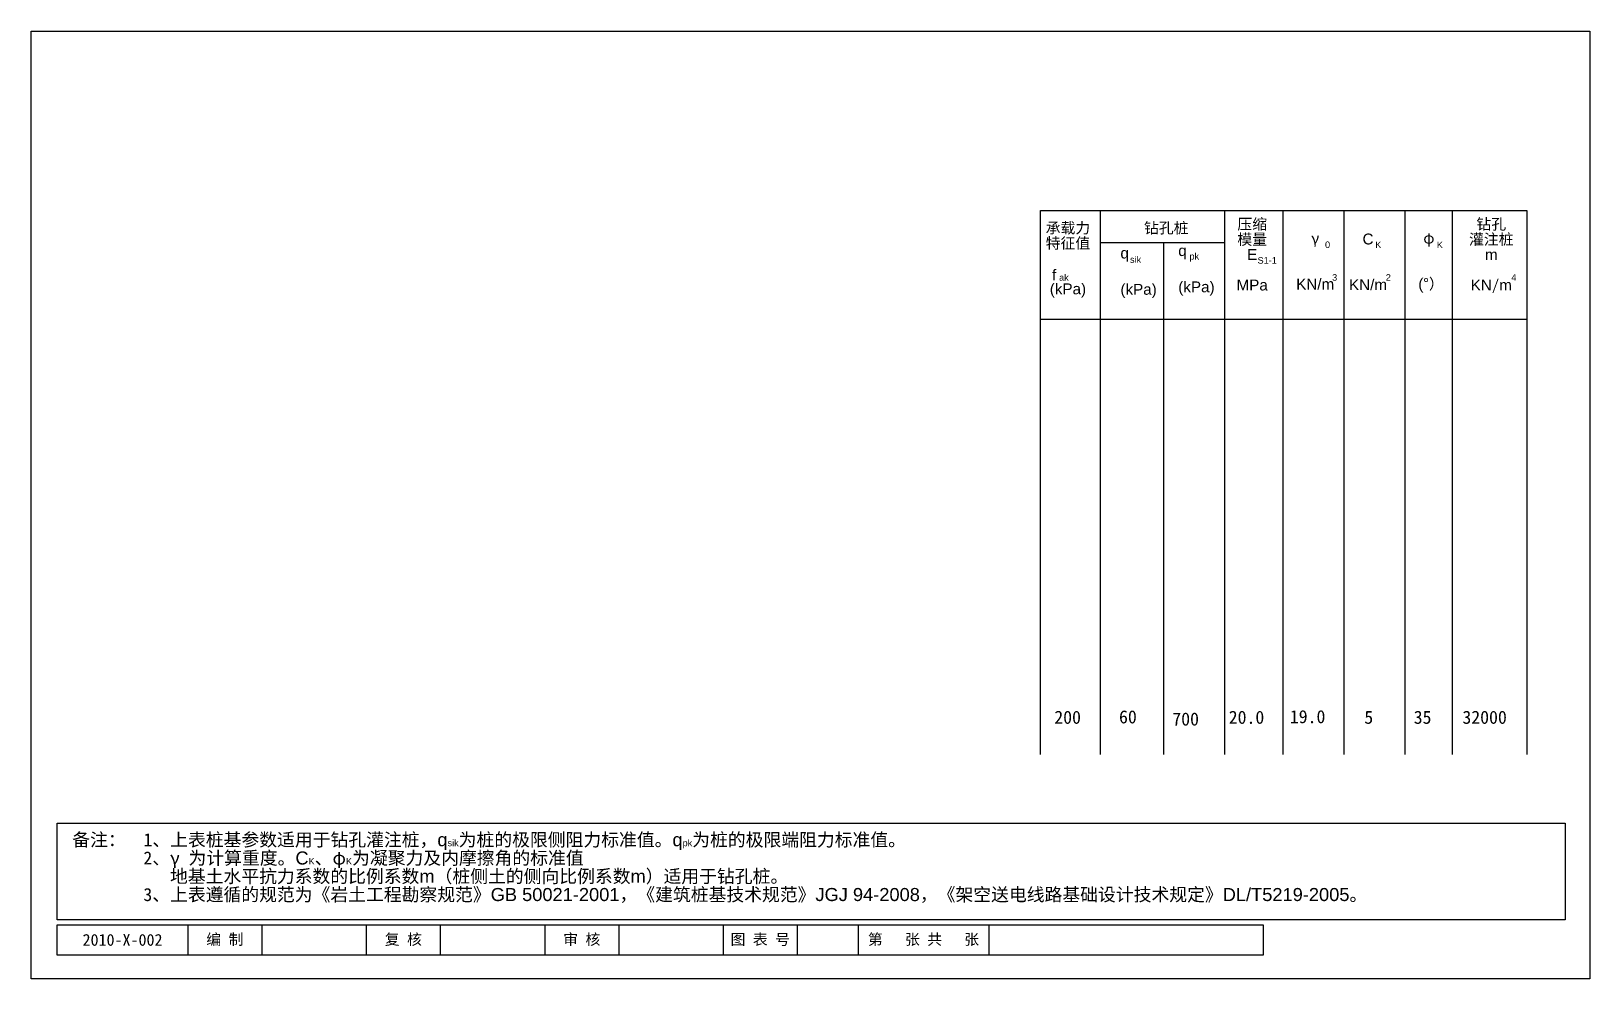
# Model space of a CAD drawing. Extents: x 36 to 1060, y -741 to -58.
# Drawn here: x 701.7 to 1059.8, y -741.2 to -523.5 of the extents above; entities that cross this region are included whole.
import ezdxf

# ---------------------------------------------------------------- set-up
doc = ezdxf.new("R2010")
doc.units = 0
doc.header["$MEASUREMENT"] = 0
doc.layers.get('0').update_dxf_attribs({"linetype": 'CONTINUOUS'})

msp = doc.modelspace()

# ---------------------------------------------------------------- linework, layer by layer
at = {"linetype": 'Continuous'}
for p, q in [((947.26, -564.66), (947.26, -689.66)), ((975.82, -564.66), (975.82, -689.66)), ((989.26, -564.66), (989.26, -689.66)), ((989.26, -564.66), (989.26, -666.9)), ((1003.26, -564.66), (1003.26, -689.66)), ((1017.26, -564.66), (1017.26, -689.66)), ((1028.11, -564.66), (1028.11, -689.66)), ((1045.26, -564.66), (1045.26, -689.66)), ((947.3, -572), (975.81, -572)), ((961.82, -572), (961.82, -689.66)), ((933.6, -589.66), (1045.26, -589.66))]:
    msp.add_line(p, q, dxfattribs=at)
for p, q in [((737.69, -728.79), (737.69, -735.79)), ((754.69, -728.79), (754.69, -735.79)), ((778.69, -728.79), (778.69, -735.79)), ((795.69, -728.79), (795.69, -735.79)), ((819.69, -728.79), (819.69, -735.79)), ((836.69, -728.79), (836.69, -735.79)), ((860.69, -728.79), (860.69, -735.79)), ((877.69, -728.79), (877.69, -735.79)), ((891.69, -728.79), (891.69, -735.79)), ((921.69, -728.79), (921.69, -735.79))]:
    msp.add_line(p, q)
for points in [[(701.71, -523.47), (1059.76, -523.47), (1059.76, -741.22), (701.71, -741.22)], [(707.64, -705.44), (1054.09, -705.44), (1054.09, -727.64), (707.64, -727.64)]]:
    msp.add_lwpolyline(points, close=True, dxfattribs=at)
msp.add_lwpolyline([(933.6, -689.66), (933.6, -564.66), (1045.26, -564.66)], dxfattribs=at)
msp.add_lwpolyline([(707.69, -728.79), (984.69, -728.79), (984.69, -735.79), (707.69, -735.79)], close=True)

# ---------------------------------------------------------------- texts
at = {"line_spacing_factor": 0.84}
for s, insert, char_height, attachment_point in [('{\\f楷体_GB2312|b0|i0|c134|p54;}', (733.6, -553.16), 2.5, 1), ('{\\f楷体_GB2312|b0|i0|c134|p54;}', (792.1, -553.16), 2.5, 1), ('{\\f楷体_GB2312|b0|i0|c134|p54;}', (816.6, -559.66), 2.5, 1), ('{\\fKaiTi_GB2312|b0|i0|c134|p54;承载力\\P特征值\\P\\P\\P\\fArial|b0|i0|c0|p32;(kPa)}', (939.87, -567.43), 2.5, 2), ('{\\fKaiTi_GB2312|b0|i0|c134|p54;钻孔桩}', (962.45, -567.43), 2.5, 2), ('{\\fKaiTi_GB2312|b0|i0|c134|p54;压缩\\P模量\\P\\fArial|b0|i0|c0|p32;E\\P\\fKaiTi_GB2312|b0|i0|c134|p54;\\P\\fArial|b0|i0|c0|p32;MPa}', (982.2, -566.55), 2.5, 2), ('{\\fKaiTi_GB2312|b0|i0|c134|p54;钻孔\\P灌注桩\\P\\fArial|b0|i0|c0|p32;m\\fKaiTi_GB2312|b0|i0|c134|p54;\\P\\P\\fArial|b0|i0|c0|p32;KN\\fKaiTi_GB2312|b0|i0|c134|p54;/\\fArial|b0|i0|c0|p32;m}', (1037.12, -566.55), 2.5, 2), ('{\\fKaiTi_GB2312|b0|i0|c134|p54;γ\\P\\P\\P\\fArial|b0|i0|c0|p32;KN/m}', (996.67, -569.84), 2.5, 2), ('{\\fArial|b0|i0|c0|p32;0}', (998.93, -571.79), 1.5, 1), ('{\\fArial|b0|i0|c0|p32;C\\P\\fKaiTi_GB2312|b0|i0|c134|p54;\\P\\P\\fArial|b0|i0|c0|p32;KN/m}', (1008.81, -569.98), 2.5, 2), ('{\\fArial|b0|i0|c0|p32;K}', (1010.47, -571.82), 1.5, 1), ('{\\fKaiTi_GB2312|b0|i0|c134|p54;φ\\P\\P\\P\\fArial|b0|i0|c0|p32; (\\fKaiTi_GB2312|b0|i0|c134|p54;°）}', (1022.79, -569.77), 2.5, 2), ('{\\fArial|b0|i0|c0|p32;K}', (1024.61, -571.82), 1.5, 1), ('{\\fArial|b0|i0|c0|p32;sik}', (954.13, -575.2), 1.5, 1), ('{\\fArial|b0|i0|c0|p32;pk}', (967.79, -574.45), 1.5, 1), ('{\\fArial|b0|i0|c0|p32;S1-1}', (983.43, -575.39), 1.5, 1), ('{\\fArial|b0|i0|c0|p32;ak}', (937.84, -579.31), 1.5, 1), ('{\\fArial|b0|i0|c0|p32;3}', (1000.56, -579.31), 1.5, 1), ('{\\fArial|b0|i0|c0|p32;2}', (1012.89, -579.31), 1.5, 1), ('{\\fArial|b0|i0|c0|p32;4}', (1041.73, -579.31), 1.5, 1), ('{\\fKaiTi_GB2312|b0|i0|c134|p54;200}', (939.8, -682.67), 3, 8), ('{\\fKaiTi_GB2312|b0|i0|c134|p54;60}', (953.65, -682.57), 3, 8), ('{\\fKaiTi_GB2312|b0|i0|c134|p54;700}', (966.91, -683.07), 3, 8), ('{\\fKaiTi_GB2312|b0|i0|c134|p54;20.0}', (980.89, -682.67), 3, 8), ('{\\fKaiTi_GB2312|b0|i0|c134|p54;19.0}', (994.93, -682.53), 3, 8), ('{\\fKaiTi_GB2312|b0|i0|c134|p54;5}', (1008.98, -682.67), 3, 8), ('{\\fKaiTi_GB2312|b0|i0|c134|p54;35}', (1021.34, -682.67), 3, 8), ('{\\fKaiTi_GB2312|b0|i0|c134|p54;32000}', (1035.59, -682.67), 3, 8), ('{\\fKaiTi_GB2312|b0|i0|c134|p54;备注：  1、上表桩基参数适用于钻孔灌注桩，\\fArial|b0|i0|c0|p32;q\\H0.5x;sik\\fKaiTi_GB2312|b0|i0|c134|p54;\\H2x;为桩的极限侧阻力标准值。\\fArial|b0|i0|c0|p32;q\\H0.5x;pk\\fKaiTi_GB2312|b0|i0|c134|p54;\\H2x;为桩的极限端阻力标准值。\\P        2、γ 为计算重度。\\fArial|b0|i0|c0|p32;C\\H0.5x;K\\fKaiTi_GB2312|b0|i0|c134|p54;\\H2x;、φ\\fArial|b0|i0|c0|p32;\\H0.5x;K\\fKaiTi_GB2312|b0|i0|c134|p54;\\H2x;为凝聚力及内摩擦角的标准值\\P           地基土水平抗力系数的比例系数\\fArial|b0|i0|c0|p32;m\\fKaiTi_GB2312|b0|i0|c134|p54;（桩侧土的侧向比例系数\\fArial|b0|i0|c0|p32;m\\fKaiTi_GB2312|b0|i0|c134|p54;）适用于钻孔桩。\\P        3、上表遵循的规范为《岩土工程勘察规范》\\fArial|b0|i0|c0|p32;GB 50021-2001\\fKaiTi_GB2312|b0|i0|c134|p54;，《建筑桩基技术规范》\\fArial|b0|i0|c0|p32;JGJ 94-2008\\fKaiTi_GB2312|b0|i0|c134|p54;，《架空送电线路基础设计技术规定》\\fArial|b0|i0|c0|p32;DL/T5219-2005\\fKaiTi_GB2312|b0|i0|c134|p54;。}', (711.15, -707.75), 3, 1), ('{\\fSimHei|b0|i0|c134|p54;2010-X-002}', (722.69, -732.29), 2.7, 5), ('{\\f楷体_GB2312|b0|i0|c134|p54;编 制}', (746.19, -732.29), 2.5, 5), ('{\\f楷体_GB2312|b0|i0|c134|p54;复 核}', (787.19, -732.29), 2.5, 5), ('{\\f楷体_GB2312|b0|i0|c134|p54;审 核}', (828.19, -732.29), 2.5, 5), ('{\\f楷体_GB2312|b0|i0|c134|p54;图 表 号}', (869.19, -732.29), 2.5, 5), ('{\\f楷体_GB2312|b0|i0|c134|p54;第   张 共   张}', (906.69, -732.29), 2.5, 5)]:
    msp.add_mtext(s, dxfattribs=dict(at, insert=insert, char_height=char_height, attachment_point=attachment_point))
at = {"linetype": 'Continuous', "char_height": 2.5, "width": 4.3053, "attachment_point": 1}
for s, insert in [('{\\fArial|b0|i0|c0|p32;q\\P\\P(kPa)}', (951.93, -573.2)), ('{\\fArial|b0|i0|c0|p32;q\\P\\P(kPa)}', (965.22, -572.64)), ('{\\fArial|b0|i0|c0|p32;f}', (936.21, -578.25))]:
    msp.add_mtext(s, dxfattribs=dict(at, insert=insert))

doc.saveas('drawing.dxf')
